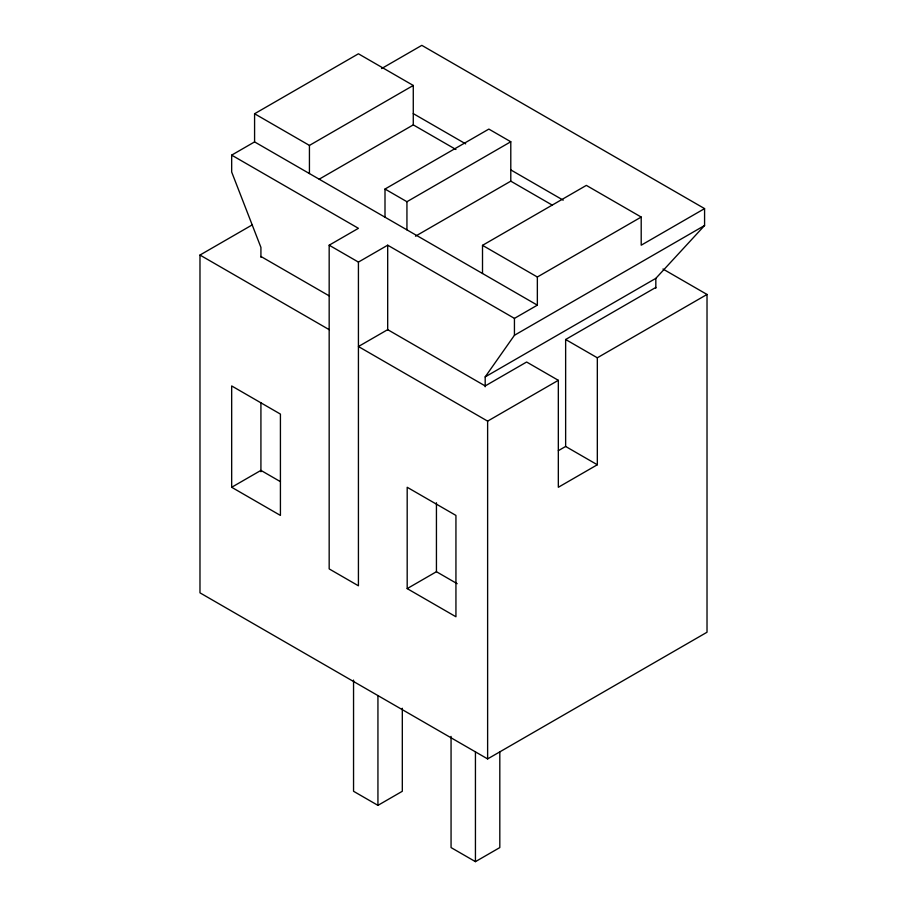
<?xml version="1.0" encoding="UTF-8"?>
<svg xmlns="http://www.w3.org/2000/svg" width="907" height="907" viewBox="0 0 907 907"><rect width="100%" height="100%" fill="white"/><g stroke="black" fill="none" stroke-linecap="round" stroke-linejoin="round"><path stroke-width="1.36" d="M485.188 386.767L485.188 376.893L514.439 335.273L704.58 225.503L704.58 208.61L421.812 45.35L381.586 68.569M485.188 376.893L655.829 278.37L704.58 225.503M704.58 208.61L641.204 245.196L641.204 217.056L537.352 277.009L537.352 305.16L254.584 141.9L254.584 113.749L358.424 53.796L413.275 85.462L413.275 124.871L319.207 179.178M260.921 257.282L260.921 247.407L231.67 172.013L231.67 155.131L254.584 141.9M254.584 113.749L309.434 145.415L413.275 85.462M662.96 269.016L707.018 294.458L707.018 632.236L487.626 758.91L199.982 592.838L199.982 255.048L252.384 224.8M384.999 217.192L384.999 189.041L488.85 129.089L510.788 141.753L510.788 181.162L415.497 236.183M537.352 305.16L514.439 318.38L387.686 245.196L358.424 262.089L358.424 585.797L329.173 568.904L329.173 245.196L358.424 228.315L231.67 155.131M384.999 189.041L406.937 201.717L510.788 141.753M482.513 273.495L482.513 245.344L586.353 185.391L641.204 217.056M231.67 487.274L280.422 515.425L280.422 414.091L231.67 385.94L231.67 487.274L260.921 470.393L280.422 481.651M707.018 294.458L597.328 357.789L597.328 464.758L565.639 446.459L565.639 339.501L655.829 287.428M558.327 380.316L526.627 362.018L485.188 385.94L387.686 329.649L358.424 346.531L487.626 421.131L558.327 380.316L558.327 487.274L597.328 464.758M558.327 450.688L565.639 446.459M407.186 588.609L455.938 616.76L455.938 515.425L407.186 487.274L407.186 588.609L436.437 571.716L457.162 583.689M353.549 680.091L353.549 791.278L377.936 805.359L402.311 791.278L402.311 708.242M451.062 736.393L451.062 847.58L475.438 861.65L499.814 847.58L499.814 751.869M413.275 113.613L465.688 143.873M510.788 169.904L563.202 200.164M413.275 124.871L455.938 149.496M510.788 181.162L552.227 205.095M482.513 245.344L537.352 277.009M565.639 339.501L597.328 357.789M329.173 245.196L358.424 262.089M260.921 256.466L329.173 295.863M199.982 255.048L329.173 329.649M655.829 278.37L655.829 288.211M514.439 318.38L514.439 335.273M487.626 421.131L487.626 758.91M475.438 751.869L475.438 861.65M436.437 502.761L436.437 571.716M406.937 201.717L406.937 229.856M387.686 245.196L387.686 330.012M377.936 695.578L377.936 805.359M309.434 145.415L309.434 173.566M260.921 402.606L260.921 471.742"/></g></svg>
